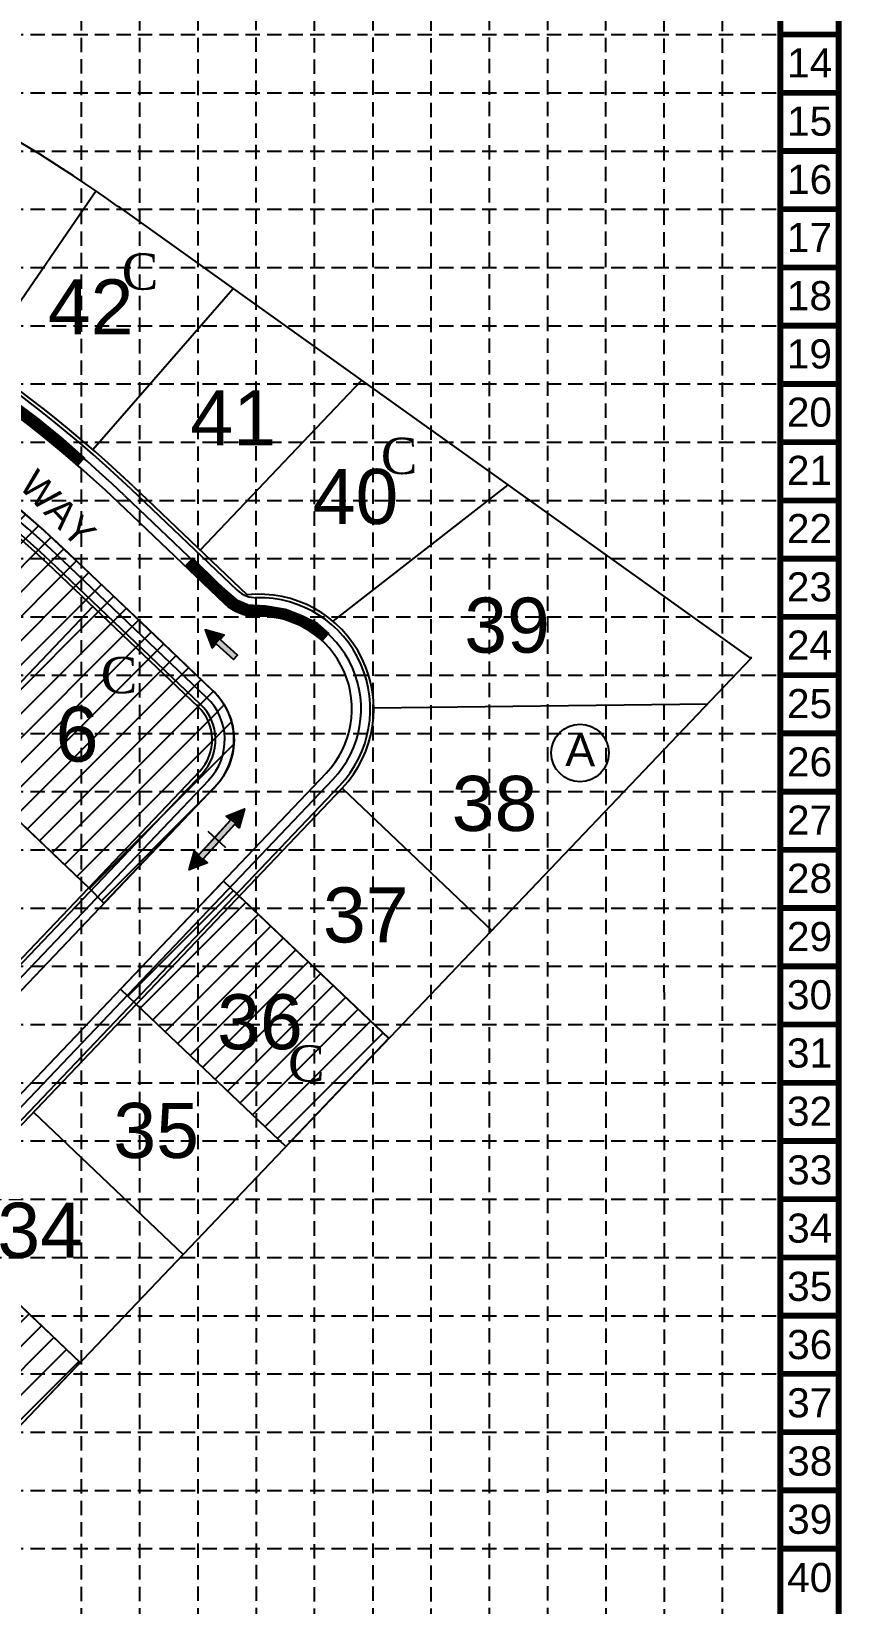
# Model space of a CAD drawing. Header units: feet. Extents: x 2390244 to 2391262, y 7083288 to 7084914.
# Drawn here: x 2390909 to 2391262, y 7083874 to 7084559 of the extents above; entities that cross this region are included whole.
import ezdxf
from ezdxf.enums import TextEntityAlignment as Align

# ---------------------------------------------------------------- set-up
doc = ezdxf.new("R2010")
doc.units = ezdxf.units.FT
doc.header["$LTSCALE"] = 25
doc.header["$MEASUREMENT"] = 0
doc.linetypes.add('HIDDEN', pattern=[0.375, 0.25, -0.125])
doc.layers.get('0').update_dxf_attribs({"linetype": 'CONTINUOUS'})
for name, color, linetype in [('ARROWS', 252, 'CONTINUOUS'), ('BASE', 7, 'CONTINUOUS'), ('CF-ST-FTCB', 240, 'CONTINUOUS'), ('CF-ST-PRBC', 50, 'CONTINUOUS'), ('EROSION BLANKETS', 84, 'CONTINUOUS'), ('GRID', 254, 'HIDDEN'), ('LOGO', 7, 'CONTINUOUS'), ('RW-EX-LOT', 253, 'CONTINUOUS'), ('RW-GL-SUBD', 253, 'CONTINUOUS'), ('RW-GL-TRACT', 253, 'CONTINUOUS'), ('RW-PR-LOT', 253, 'CONTINUOUS'), ('RW-PR-ROW', 253, 'CONTINUOUS'), ('SODDED LOT', 2, 'CONTINUOUS')]:
    doc.layers.add(name, color=color, linetype=linetype)
doc.styles.add('COUNTRYSIDE', font='TIMES.TTF')
doc.styles.get("Standard").update_dxf_attribs({"font": 'ARIAL.TTF'})

# ---------------------------------------------------------------- blocks, each defined once
blk = doc.blocks.new('2arrows')
at = {"color": 254}
for p, q in [((25.6, 3), (0, 0)), ((17.7, -18.7), (0, 0)), ((23, -4.3), (25.6, 3)), ((20.3, -11.5), (17.7, -18.7)), ((49.2, -22), (20.3, -11.5)), ((23, -4.3), (51.8, -14.8)), ((51.8, -14.8), (49.2, -22)), ((51.8, -14.8), (49.2, -22)), ((80.7, -25.2), (51.8, -14.8)), ((80.7, -25.2), (83.3, -18)), ((83.3, -18), (101.1, -36.7)), ((49.2, -22), (78.1, -32.5)), ((78.1, -32.5), (75.5, -39.7)), ((75.5, -39.7), (101.1, -36.7))]:
    blk.add_line(p, q, dxfattribs=at)
at = {"color": 7}
blk.add_line((45, -33.4), (55.8, -3.7), dxfattribs=at)
blk.add_lwpolyline([(20.3, -11.5), (17.7, -18.7), (0, 0), (25.6, 3), (23, -4.3), (80.7, -25.2), (83.3, -18), (101.1, -36.7), (75.5, -39.7), (78.1, -32.5), (20.3, -11.5)], close=True)
at = {"color": 254}
for points in [[(25.6, 3), (17.7, -18.7), (0, 0), (17.7, -18.7)], [(49.2, -22), (51.8, -14.8), (20.3, -11.5), (23, -4.3)], [(49.2, -22), (51.8, -14.8), (78.1, -32.5), (80.7, -25.2)], [(83.3, -18), (75.5, -39.7), (101.1, -36.7), (75.5, -39.7)]]:
    blk.add_solid(points, dxfattribs=at)
blk = doc.blocks.new('arrow')
blk.add_lwpolyline([(-67, -25.4), (-59.3, -25.4), (-59.6, -56.1), (-51.9, -56.2), (-51.6, -25.5), (-44, -25.5), (-55.3, -2.4), (-67, -25.4)], close=True)
at = {"color": 254}
for points in [[(-44, -25.5), (-67, -25.4), (-55.3, -2.4), (-67, -25.4)], [(-59.6, -56.1), (-51.9, -56.2), (-59.3, -25.4), (-51.6, -25.5)]]:
    blk.add_solid(points, dxfattribs=at)

msp = doc.modelspace()

# ---------------------------------------------------------------- hatches: boundary and pattern name
at = {"layer": 'SODDED LOT'}
h = msp.add_hatch(dxfattribs=at)
h.set_pattern_fill('ANSI31', color=256, scale=60, style=0)
h.paths.add_polyline_path([(2391019.73, 7084073.23), (2390954.57, 7084135.29), (2390947.69, 7084141.85), (2390992.6, 7084188.91), (2391064.56, 7084120.39)])
edge = h.paths.add_edge_path()
edge.add_line((2390933.83, 7084186), (2390868.16, 7084248.5))
edge.add_line((2390868.16, 7084248.5), (2390855.47, 7084260.65))
edge.add_line((2390855.47, 7084260.65), (2390845.87, 7084269.44))
edge.add_line((2390845.87, 7084269.44), (2390834.82, 7084278.91))
edge.add_line((2390834.82, 7084278.91), (2390825.54, 7084286.31))
edge.add_line((2390825.54, 7084286.31), (2390813.24, 7084295.52))
edge.add_line((2390813.24, 7084295.52), (2390790.43, 7084310.81))
edge.add_line((2390790.43, 7084310.81), (2390771, 7084322))
edge.add_line((2390771, 7084322), (2390754.37, 7084330.57))
edge.add_line((2390754.37, 7084330.57), (2390741.02, 7084336.65))
edge.add_line((2390741.02, 7084336.65), (2390734.52, 7084339.55))
edge.add_line((2390734.52, 7084339.55), (2390726.67, 7084342.76))
edge.add_line((2390726.67, 7084342.76), (2390719.97, 7084345.31))
edge.add_line((2390719.97, 7084345.31), (2390718.64, 7084345.8))
edge.add_line((2390718.64, 7084345.8), (2390753.37, 7084439.02))
edge.add_line((2390753.37, 7084439.02), (2390753.38, 7084439.05))
edge.add_line((2390753.38, 7084439.05), (2390753.47, 7084439.01))
edge.add_line((2390753.47, 7084439.01), (2390754.06, 7084438.79))
edge.add_line((2390754.06, 7084438.79), (2390757.04, 7084437.65))
edge.add_line((2390757.04, 7084437.65), (2390765.89, 7084434.18))
edge.add_line((2390765.89, 7084434.18), (2390773.99, 7084430.84))
edge.add_line((2390773.99, 7084430.84), (2390780.52, 7084428.03))
edge.add_line((2390780.52, 7084428.03), (2390788.85, 7084424.29))
edge.add_line((2390788.85, 7084424.29), (2390803.92, 7084417.01))
edge.add_line((2390803.92, 7084417.01), (2390814.1, 7084411.76))
edge.add_line((2390814.1, 7084411.76), (2390825.48, 7084405.55))
edge.add_line((2390825.48, 7084405.55), (2390839.95, 7084396.97))
edge.add_line((2390839.95, 7084396.97), (2390847.04, 7084392.62))
edge.add_line((2390847.04, 7084392.62), (2390855.3, 7084387.3))
edge.add_line((2390855.3, 7084387.3), (2390867.97, 7084378.68))
edge.add_line((2390867.97, 7084378.68), (2390878.29, 7084371.1))
edge.add_line((2390878.29, 7084371.1), (2390891.44, 7084361.08))
edge.add_line((2390891.44, 7084361.08), (2390902.5, 7084351.95))
edge.add_line((2390902.5, 7084351.95), (2390914.31, 7084341.64))
edge.add_line((2390914.31, 7084341.64), (2390929.88, 7084327.2))
edge.add_line((2390929.88, 7084327.2), (2390959.65, 7084298.98))
edge.add_line((2390959.65, 7084298.98), (2390987.07, 7084272.71))
edge.add_line((2390987.07, 7084272.71), (2390987.94, 7084271.87))
edge.add_arc((2390967.57, 7084250.45), 29.56, -47.52926, 46.43027, ccw=False)
edge.add_line((2390987.53, 7084228.65), (2390940.42, 7084179.29))
edge.add_line((2390940.42, 7084179.29), (2390933.83, 7084186))
edge = h.paths.add_edge_path()
edge.add_line((2390657.72, 7084366.64), (2390578.12, 7084393.59))
edge.add_line((2390578.12, 7084393.59), (2390587.89, 7084454.03))
edge.add_arc((2390617.5, 7084453.99), 29.61, 79.17826, 179.92113, ccw=False)
edge.add_line((2390623.06, 7084483.07), (2390689.52, 7084460.87))
edge.add_line((2390689.52, 7084460.87), (2390657.72, 7084366.64))
h.paths.add_polyline_path([(2390602.62, 7084628.13), (2390680.15, 7084601.88), (2390651.11, 7084506.59), (2390631.44, 7084513.42), (2390611.41, 7084520.08), (2390605.09, 7084522.24), (2390602.9, 7084522.91), (2390600.54, 7084523.49), (2390598.23, 7084523.92), (2390595.14, 7084524.25)])
h.paths.add_polyline_path([(2390543.6, 7084139.55), (2390622.47, 7084131.13), (2390657.21, 7084228.88), (2390576.41, 7084254.96), (2390570.08, 7084254.83), (2390564.58, 7084252.81), (2390560.4, 7084250.01), (2390557.82, 7084247.22), (2390555.7, 7084243.68), (2390554.17, 7084239.01)])
h.paths.add_polyline_path([(2390470.57, 7083905.81), (2390484.9, 7083971.48), (2390497.19, 7084036.84), (2390399.31, 7084053.53), (2390387.56, 7083990.67), (2390380.35, 7083956.27), (2390374.08, 7083928.55)])
h.paths.add_polyline_path([(2390757.64, 7084328.33), (2390749.36, 7084332.61), (2390741.08, 7084336.03), (2390731.09, 7084340.6), (2390721.07, 7084344.78), (2390705.61, 7084350.19), (2390679.22, 7084359.15), (2390674.65, 7084360.89), (2390644.35, 7084265.78), (2390677.77, 7084254.8), (2390686.13, 7084251.54), (2390696.12, 7084247.67), (2390703.05, 7084244.62), (2390713.86, 7084239.73), (2390723.03, 7084234.63), (2390729.76, 7084231.17), (2390738.52, 7084225.67), (2390747.5, 7084219.97), (2390755.85, 7084214.47), (2390813.37, 7084295.33), (2390789.47, 7084310.82), (2390773.43, 7084320.23)])
h = msp.add_hatch(dxfattribs=at)
h.set_pattern_fill('ANSI31', color=256, scale=60, style=0)
h.paths.add_polyline_path([(2390885.26, 7083932.01), (2390820.19, 7083993.98), (2390813.3, 7084000.53), (2390842.78, 7084031.64), (2390856.66, 7084046.16), (2390858.66, 7084048.29), (2390865.02, 7084041.1), (2390930.09, 7083979.08)])

# ---------------------------------------------------------------- linework, layer by layer
at = {"color": 7, "linetype": 'Continuous'}
msp.add_circle((2391147.89, 7084244.73), 12.54, dxfattribs=at)
at = {"layer": 'BASE', "const_width": 2.54}
for points in [[(2391260.57, 7083288.97), (2391260.57, 7084913.07), (2390245.51, 7084913.07), (2390245.51, 7083288.97)], [(2391235.2, 7083314.35), (2391235.2, 7084887.69), (2390270.89, 7084887.69), (2390270.89, 7083314.35)]]:
    msp.add_lwpolyline(points, close=True, dxfattribs=at)
for points in [[(2391260.57, 7084557.79), (2391235.2, 7084557.79)], [(2391260.57, 7084532.42), (2391235.2, 7084532.42)], [(2391260.57, 7084507.04), (2391235.2, 7084507.04)], [(2391260.57, 7084481.67), (2391235.2, 7084481.67)], [(2391260.57, 7084456.29), (2391235.2, 7084456.29)], [(2391260.57, 7084430.91), (2391235.2, 7084430.91)], [(2391260.57, 7084405.54), (2391235.2, 7084405.54)], [(2391260.57, 7084380.16), (2391235.2, 7084380.16)], [(2391260.57, 7084354.78), (2391235.2, 7084354.78)], [(2391260.57, 7084329.41), (2391235.2, 7084329.41)], [(2391260.57, 7084304.03), (2391235.2, 7084304.03)], [(2391260.57, 7084278.65), (2391235.2, 7084278.65)], [(2391260.57, 7084253.28), (2391235.2, 7084253.28)], [(2391260.57, 7084227.9), (2391235.2, 7084227.9)], [(2391260.57, 7084202.52), (2391235.2, 7084202.52)], [(2391260.57, 7084177.15), (2391235.2, 7084177.15)], [(2391260.57, 7084151.77), (2391235.2, 7084151.77)], [(2391260.57, 7084126.39), (2391235.2, 7084126.39)], [(2391260.57, 7084101.02), (2391235.2, 7084101.02)], [(2391260.57, 7084075.64), (2391235.2, 7084075.64)], [(2391260.57, 7084050.26), (2391235.2, 7084050.26)], [(2391260.57, 7084024.89), (2391235.2, 7084024.89)], [(2391260.57, 7083999.51), (2391235.2, 7083999.51)], [(2391260.57, 7083974.14), (2391235.2, 7083974.14)], [(2391260.57, 7083948.76), (2391235.2, 7083948.76)], [(2391260.57, 7083923.38), (2391235.2, 7083923.38)], [(2391260.57, 7083898.01), (2391235.2, 7083898.01)]]:
    msp.add_lwpolyline(points, dxfattribs=at)
at = {"layer": 'CF-ST-FTCB', "color": 7}
for p, q in [((2390949.35, 7084356.96), (2390995.71, 7084312.81)), ((2390952.11, 7084359.85), (2390998.47, 7084315.7)), ((2390919.7, 7084325.82), (2390982.45, 7084266.06)), ((2390922.46, 7084328.72), (2390985.21, 7084268.95)), ((2391040.24, 7084233.22), (2390821.65, 7084003.69)), ((2390983.19, 7084235.66), (2390877.5, 7084124.69)), ((2390986.09, 7084232.9), (2390879.34, 7084120.82)), ((2391043.14, 7084230.46), (2390824.55, 7084000.93))]:
    msp.add_line(p, q, dxfattribs=at)
for centre, radius, start, end in [((2390577.28, 7083966.28), 543.5, 46.3971, 71.28937), ((2390577.28, 7083966.28), 539.5, 46.3971, 71.28937), ((2390577.28, 7083966.28), 500.5, 46.3971, 71.28937), ((2390577.28, 7083966.28), 496.5, 46.3971, 71.28937), ((2391006.75, 7084324.39), 12, 226.3971, 271.20675), ((2391006.75, 7084324.39), 16, 226.3971, 271.20675), ((2391008.02, 7084263.91), 48.5, 316.39707, 91.20675), ((2391008.02, 7084263.91), 44.5, 316.39707, 91.20675), ((2390967.62, 7084250.49), 25.5, 316.39714, 46.39712), ((2390967.62, 7084250.49), 21.5, 316.39714, 46.39712)]:
    msp.add_arc(centre, radius, start, end, dxfattribs=at)
at = {"layer": 'CF-ST-PRBC', "color": 7}
for p, q in [((2390946.6, 7084354.06), (2390992.95, 7084309.91)), ((2390925.22, 7084331.61), (2390987.97, 7084271.85)), ((2391037.35, 7084235.97), (2390818.75, 7084006.45)), ((2390988.98, 7084230.14), (2390885.88, 7084121.88))]:
    msp.add_line(p, q, dxfattribs=at)
for centre, radius, start, end in [((2390577.28, 7083966.28), 535.5, 46.3971, 71.28937), ((2390577.28, 7083966.28), 504.5, 46.3971, 71.28937), ((2391006.75, 7084324.39), 20, 226.3971, 271.20675), ((2391008.02, 7084263.91), 40.5, 316.39707, 91.20675), ((2390967.62, 7084250.49), 29.5, 316.39714, 46.39712)]:
    msp.add_arc(centre, radius, start, end, dxfattribs=at)
at = {"layer": 'EROSION BLANKETS', "const_width": 5}
for points in [[(2390930.73, 7084371.49), (2390920.66, 7084380.41), (2390910.75, 7084388.48), (2390889.95, 7084404.12), (2390882.31, 7084409.4)], [(2391037.18, 7084295.03), (2391031.87, 7084299.72), (2391025.96, 7084302.57), (2391019.22, 7084305.23), (2391010.65, 7084306.65), (2391003.1, 7084307.06), (2390997.38, 7084309.51), (2390990.24, 7084315.63), (2390977.37, 7084328.2)]]:
    msp.add_lwpolyline(points, dxfattribs=at)
at = {"layer": 'GRID', "color": 252, "linetype": 'HIDDEN'}
for p, q in [((2390930.68, 7083415.76), (2390930.68, 7084887.69)), ((2390956.06, 7083415.75), (2390956.06, 7084887.69)), ((2390981.55, 7083415.81), (2390981.43, 7084887.69)), ((2391006.9, 7083415.93), (2391006.81, 7084887.69)), ((2391032.26, 7083415.63), (2391032.18, 7084887.69)), ((2391057.87, 7083415.86), (2391057.67, 7084888.26)), ((2391083.11, 7083415.6), (2391083.05, 7084888.26)), ((2391108.51, 7083415.91), (2391108.43, 7084888.26)), ((2391133.93, 7083416), (2391133.8, 7084888.26)), ((2391159.26, 7083415.77), (2391159.18, 7084888.26)), ((2391184.69, 7083415.44), (2391184.56, 7084888.26)), ((2391210.08, 7083415.51), (2391209.93, 7084888.26)), ((2390270.89, 7084557.79), (2391235.2, 7084557.79)), ((2390270.89, 7084532.42), (2391235.2, 7084532.42)), ((2390270.89, 7084507.04), (2391235.2, 7084507.04)), ((2390270.89, 7084481.67), (2391235.2, 7084481.67)), ((2390270.89, 7084456.29), (2391235.2, 7084456.29)), ((2390270.89, 7084430.91), (2391235.2, 7084430.91)), ((2390270.89, 7084405.54), (2391235.2, 7084405.54)), ((2390270.89, 7084380.16), (2391235.2, 7084380.16)), ((2390270.89, 7084354.78), (2391235.2, 7084354.78)), ((2390270.89, 7084329.41), (2391235.2, 7084329.41)), ((2390270.89, 7084304.03), (2391235.2, 7084304.03)), ((2390270.89, 7084278.65), (2391235.2, 7084278.65)), ((2390270.89, 7084253.28), (2391235.2, 7084253.28)), ((2390270.89, 7084227.9), (2391235.2, 7084227.9)), ((2390270.89, 7084202.52), (2391235.2, 7084202.52)), ((2390270.89, 7084177.15), (2391235.2, 7084177.15)), ((2390270.89, 7084151.77), (2391235.2, 7084151.77)), ((2390270.89, 7084126.39), (2391235.2, 7084126.39)), ((2390270.89, 7084101.02), (2391235.2, 7084101.02)), ((2390270.89, 7084075.64), (2391235.2, 7084075.64)), ((2390270.89, 7084050.26), (2391235.2, 7084050.26)), ((2390270.89, 7084024.89), (2391235.2, 7084024.89)), ((2390270.89, 7083999.51), (2391235.2, 7083999.51)), ((2390270.89, 7083974.14), (2391235.2, 7083974.14)), ((2390270.89, 7083948.76), (2391235.2, 7083948.76)), ((2390270.89, 7083923.38), (2391235.2, 7083923.38)), ((2390270.89, 7083898.01), (2391235.2, 7083898.01))]:
    msp.add_line(p, q, dxfattribs=at)
at = {"layer": 'RW-EX-LOT', "color": 7}
for p, q in [((2391114.78, 7084362.67), (2391114.76, 7084362.64)), ((2391222.25, 7084286.58), (2391222.26, 7084285.86)), ((2391222.67, 7084286.28), (2391222.26, 7084285.86))]:
    msp.add_line(p, q, dxfattribs=at)
at = {"layer": 'RW-GL-SUBD', "color": 7}
for p, q in [((2390946.46, 7084482.94), (2391222.26, 7084285.86)), ((2391222.26, 7084285.86), (2390885.26, 7083932.01))]:
    msp.add_line(p, q, dxfattribs=at)
msp.add_arc((2390577.28, 7083966.28), 635, 54.45183, 71.28937, dxfattribs=at)
at = {"layer": 'RW-GL-TRACT', "color": 7}
for p, q in [((2390946.46, 7084482.94), (2391222.26, 7084285.86)), ((2391222.26, 7084285.86), (2390885.26, 7083932.01))]:
    msp.add_line(p, q, dxfattribs=at)
msp.add_arc((2390577.28, 7083966.28), 635, 54.45185, 71.28936, dxfattribs=at)
at = {"layer": 'RW-PR-LOT', "color": 7}
for p, q in [((2390937.1, 7084489.63), (2390886.05, 7084415.38)), ((2390935.56, 7084376.97), (2390996.69, 7084447.05)), ((2390982.35, 7084333.13), (2391052.72, 7084407.01)), ((2391040.27, 7084302.12), (2391116.47, 7084361.46)), ((2390935.61, 7084308.59), (2390873.54, 7084243.42)), ((2391058.02, 7084264.46), (2391203.43, 7084266.09)), ((2390856.59, 7084259.56), (2390933.83, 7084186)), ((2391044.23, 7084229.42), (2391109.4, 7084167.35)), ((2390999.4, 7084182.35), (2391064.57, 7084120.29)), ((2390954.57, 7084135.29), (2391019.74, 7084073.22)), ((2390909.74, 7084088.22), (2390974.92, 7084026.15)), ((2390864.92, 7084041.15), (2390930.09, 7083979.08))]:
    msp.add_line(p, q, dxfattribs=at)
at = {"layer": 'RW-PR-ROW', "color": 7}
for p, q in [((2390953.15, 7084360.94), (2391002.82, 7084313.63)), ((2390918.66, 7084324.73), (2390981.41, 7084264.97)), ((2390982.1, 7084236.69), (2390878.66, 7084128.07)), ((2391044.23, 7084229.42), (2390825.63, 7083999.9))]:
    msp.add_line(p, q, dxfattribs=at)
for centre, radius, start, end in [((2390577.28, 7083966.28), 545, 46.3971, 71.28937), ((2390577.28, 7083966.28), 495, 46.3971, 71.28937), ((2391008.02, 7084263.91), 50, 316.39707, 95.97329), ((2390967.62, 7084250.49), 20, 316.39714, 46.39712)]:
    msp.add_arc(centre, radius, start, end, dxfattribs=at)
at = {"layer": 'SODDED LOT'}
msp.add_lwpolyline([(2390902.5, 7084351.95), (2390914.31, 7084341.64), (2390929.88, 7084327.2), (2390959.65, 7084298.98), (2390987.07, 7084272.71), (2390987.94, 7084271.87, -0.434602), (2390987.53, 7084228.65), (2390940.42, 7084179.29), (2390933.83, 7084186), (2390868.16, 7084248.5)], format="xyb", dxfattribs=at)
for points in [[(2391019.73, 7084073.23), (2390954.57, 7084135.29), (2390947.69, 7084141.85), (2390992.6, 7084188.91), (2391064.56, 7084120.39)], [(2390885.26, 7083932.01), (2390820.19, 7083993.98), (2390813.3, 7084000.53), (2390842.78, 7084031.64), (2390856.66, 7084046.16), (2390858.66, 7084048.29), (2390865.02, 7084041.1), (2390930.09, 7083979.08)]]:
    msp.add_lwpolyline(points, close=True, dxfattribs=at)

# ---------------------------------------------------------------- block references
at = {"layer": 'ARROWS', "zscale": 0.3333333333333333}
for name, p, xscale, yscale, rotation in [('arrow', (2390996.27, 7084312.72), 0.3333333332476952, 0.333333332366152, 48.14640507904815), ('2arrows', (2390977.61, 7084193.8), 0.3333333329564823, 0.3333333320950296, 67.66500906220514)]:
    msp.add_blockref(name, p, dxfattribs=dict(at, xscale=xscale, yscale=yscale, rotation=rotation))

# ---------------------------------------------------------------- texts
at = {"color": 7}
for s, p in [('42', (2390934.66, 7084439.27)), ('41', (2390996.76, 7084390.81)), ('40', (2391050.07, 7084356.5)), ('39', (2391116.1, 7084300.44)), ('6', (2390928.74, 7084253)), ('38', (2391110.64, 7084222.75)), ('37', (2391054.54, 7084174.17)), ('36', (2391008.45, 7084127.6)), ('35', (2390963.22, 7084080.24)), ('34', (2390912.65, 7084036.76))]:
    msp.add_text(s, height=24, dxfattribs=at).set_placement(p, align=Align.MIDDLE)
for s, height, rotation, p in [('WAY', 12, 313.75767, (2390902.82, 7084360.87)), ('A', 14, 359.6399, (2391141.44, 7084239))]:
    msp.add_text(s, height=height, rotation=rotation, dxfattribs=at).set_placement(p)
at = {"layer": 'BASE'}
for s, p in [('14', (2391247.94, 7084545.44)), ('15', (2391247.94, 7084520.06)), ('16', (2391247.94, 7084494.69)), ('17', (2391247.85, 7084469.38)), ('18', (2391247.85, 7084444.01)), ('19', (2391247.85, 7084418.63)), ('20', (2391247.85, 7084393.25)), ('21', (2391247.85, 7084367.88)), ('22', (2391247.85, 7084342.5)), ('23', (2391247.85, 7084317.12)), ('24', (2391247.85, 7084291.75)), ('25', (2391247.89, 7084266.24)), ('26', (2391247.89, 7084240.86)), ('27', (2391247.89, 7084215.48)), ('28', (2391247.89, 7084190.11)), ('29', (2391247.89, 7084164.73)), ('30', (2391247.89, 7084139.36)), ('31', (2391247.89, 7084113.98)), ('32', (2391247.89, 7084088.6)), ('33', (2391247.97, 7084063.05)), ('34', (2391247.97, 7084037.68)), ('35', (2391247.97, 7084012.3)), ('36', (2391247.97, 7083986.93)), ('37', (2391247.97, 7083961.55)), ('38', (2391247.97, 7083936.17)), ('39', (2391247.97, 7083910.8)), ('40', (2391247.97, 7083885.42))]:
    msp.add_text(s, height=12.688, dxfattribs=at).set_placement(p, align=Align.MIDDLE_CENTER)
at = {"layer": 'LOGO', "color": 5, "style": 'COUNTRYSIDE'}
for p in [(2390948.22, 7084446.64), (2391061.11, 7084366.32), (2390939.07, 7084270.77), (2391020.68, 7084101.55)]:
    msp.add_text('C', height=15.8, rotation=359.90399, dxfattribs=at).set_placement(p)

doc.saveas('drawing.dxf')
